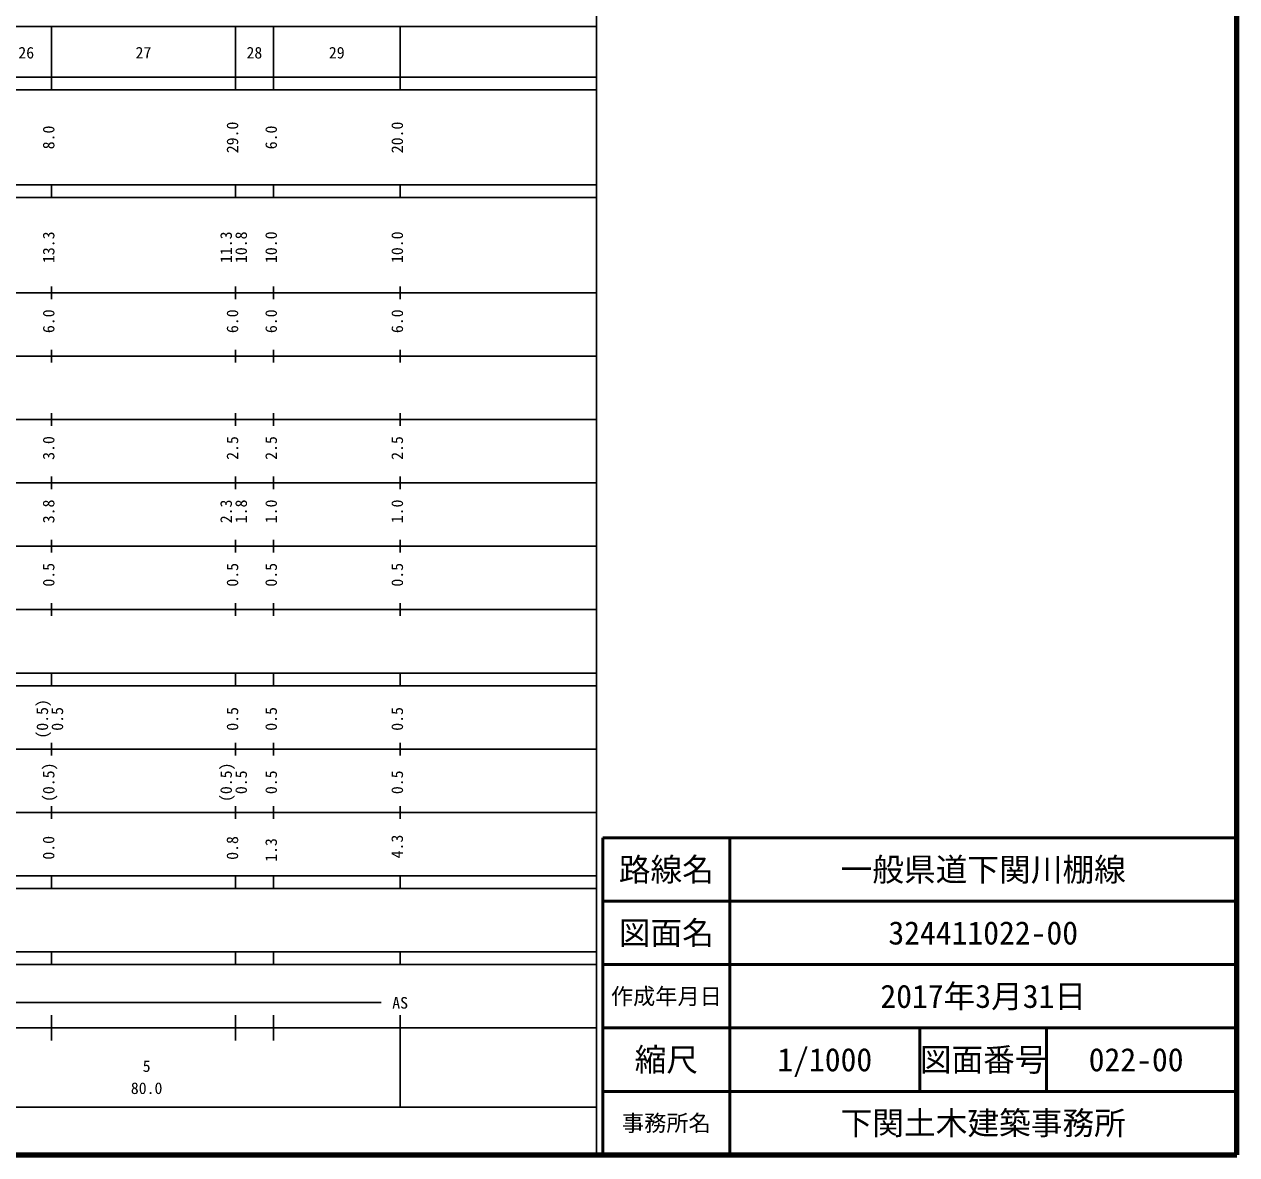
# Model space of a CAD drawing. Units: millimetres on the paper, enlarged 1000 times. Extents: x 40000 to 680000, y 20000 to 380000.
# Drawn here: x 488691 to 680000, y 20000 to 198357 of the extents above; entities that cross this region are included whole.
import ezdxf
from ezdxf.enums import TextEntityAlignment as Align

# ---------------------------------------------------------------- set-up
doc = ezdxf.new("R2010")
doc.units = ezdxf.units.MM
doc.header["$LTSCALE"] = 1000
for name, color, linetype, lineweight in [('M-TTL', 2, 'Continuous', 140), ('M-TTL-BAND', 7, 'Continuous', 25), ('M-TTL-FRAM', 2, 'Continuous', 50), ('M-TTL-LINE', 7, 'Continuous', 50)]:
    doc.layers.add(name, color=color, linetype=linetype, lineweight=lineweight)
doc.layers.add('M-TTL-TXT', color=7, linetype='Continuous')
doc.styles.add('ＭＳ ゴシック', font='')
doc.styles.get('ＭＳ ゴシック').set_extended_font_data('MS Gothic')

msp = doc.modelspace()

# ---------------------------------------------------------------- linework, layer by layer
at = {"layer": 'M-TTL'}
for p, q in [((680000, 20000), (680000, 380000)), ((40000, 20000), (680000, 20000))]:
    msp.add_line(p, q, dxfattribs=at)
at = {"layer": 'M-TTL-BAND'}
for p, q in [((579000, 20000), (579000, 370000)), ((68000, 198000), (579000, 198000)), ((493000, 188000), (493000, 198000)), ((522000, 188000), (522000, 198000)), ((528000, 188000), (528000, 198000)), ((548000, 188000), (548000, 198000)), ((40000, 190000), (579000, 190000)), ((40000, 188000), (579000, 188000)), ((40000, 173000), (579000, 173000)), ((493000, 171000), (493000, 173000)), ((522000, 171000), (522000, 173000)), ((528000, 171000), (528000, 173000)), ((548000, 171000), (548000, 173000)), ((40000, 171000), (579000, 171000)), ((493000, 155000), (493000, 157000)), ((522000, 155000), (522000, 157000)), ((528000, 155000), (528000, 157000)), ((548000, 155000), (548000, 157000)), ((40000, 156000), (579000, 156000)), ((46000, 146000), (579000, 146000)), ((493000, 145000), (493000, 147000)), ((522000, 145000), (522000, 147000)), ((528000, 145000), (528000, 147000)), ((548000, 145000), (548000, 147000)), ((52000, 136000), (579000, 136000)), ((493000, 135000), (493000, 137000)), ((522000, 135000), (522000, 137000)), ((528000, 135000), (528000, 137000)), ((548000, 135000), (548000, 137000)), ((493000, 125000), (493000, 127000)), ((522000, 125000), (522000, 127000)), ((528000, 125000), (528000, 127000)), ((548000, 125000), (548000, 127000)), ((46000, 126000), (579000, 126000)), ((493000, 115000), (493000, 117000)), ((522000, 115000), (522000, 117000)), ((528000, 115000), (528000, 117000)), ((548000, 115000), (548000, 117000)), ((52000, 116000), (579000, 116000)), ((46000, 106000), (579000, 106000)), ((493000, 105000), (493000, 107000)), ((522000, 105000), (522000, 107000)), ((528000, 105000), (528000, 107000)), ((548000, 105000), (548000, 107000)), ((40000, 96000), (579000, 96000)), ((493000, 94000), (493000, 96000)), ((522000, 94000), (522000, 96000)), ((528000, 94000), (528000, 96000)), ((548000, 94000), (548000, 96000)), ((40000, 94000), (579000, 94000)), ((493000, 83000), (493000, 85000)), ((522000, 83000), (522000, 85000)), ((528000, 83000), (528000, 85000)), ((548000, 83000), (548000, 85000)), ((49000, 84000), (579000, 84000)), ((493000, 73000), (493000, 75000)), ((522000, 73000), (522000, 75000)), ((528000, 73000), (528000, 75000)), ((548000, 73000), (548000, 75000)), ((40000, 74000), (579000, 74000)), ((40000, 64000), (579000, 64000)), ((493000, 62000), (493000, 64000)), ((522000, 62000), (522000, 64000)), ((528000, 62000), (528000, 64000)), ((548000, 62000), (548000, 64000)), ((40000, 62000), (579000, 62000)), ((40000, 52000), (579000, 52000)), ((493000, 50000), (493000, 52000)), ((522000, 50000), (522000, 52000)), ((528000, 50000), (528000, 52000)), ((548000, 50000), (548000, 52000)), ((40000, 50000), (579000, 50000)), ((71000, 44000), (545000, 44000)), ((493000, 38000), (493000, 42000)), ((522000, 38000), (522000, 42000)), ((528000, 38000), (528000, 42000)), ((548000, 27500), (548000, 42000)), ((40000, 40000), (579000, 40000)), ((68000, 27500), (579000, 27500))]:
    msp.add_line(p, q, dxfattribs=at)
at = {"layer": 'M-TTL-FRAM'}
for p, q in [((680000, 70000), (580000, 70000)), ((580000, 70000), (580000, 20000))]:
    msp.add_line(p, q, dxfattribs=at)
at = {"layer": 'M-TTL-LINE'}
for p, q in [((600000, 70000), (600000, 20000)), ((680000, 60000), (580000, 60000)), ((680000, 50000), (580000, 50000)), ((680000, 40000), (580000, 40000)), ((630000, 40000), (630000, 30000)), ((650000, 40000), (650000, 30000)), ((680000, 30000), (580000, 30000))]:
    msp.add_line(p, q, dxfattribs=at)

# ---------------------------------------------------------------- texts
at = {"layer": 'M-TTL-BAND', "style": 'ＭＳ ゴシック'}
for s, p in [('26', (489000, 192405)), ('27', (507500, 192405)), ('28', (525000, 192405)), ('29', (538000, 192405)), ('AS', (548000, 42500)), ('5', (508000, 32523)), ('80.0', (508000, 29033))]:
    msp.add_text(s, height=1833, dxfattribs=at).set_placement(p, align=Align.BOTTOM_CENTER)
for s, p in [('8.0', (494000, 180500)), ('29.0', (523000, 180500)), ('6.0', (529105, 180500)), ('20.0', (549000, 180500)), ('13.3', (494000, 163174)), ('11.3', (522000, 163174)), ('10.8', (524370, 163174)), ('10.0', (529105, 163174)), ('10.0', (549000, 163174)), ('6.0', (494000, 151500)), ('6.0', (523000, 151500)), ('6.0', (529105, 151500)), ('6.0', (549000, 151500)), ('3.0', (494000, 131500)), ('2.5', (523000, 131500)), ('2.5', (529105, 131500)), ('2.5', (549000, 131500)), ('3.8', (494000, 121500)), ('2.3', (522000, 121500)), ('1.8', (524370, 121500)), ('1.0', (529105, 121500)), ('1.0', (549000, 121500)), ('0.5', (494000, 111500)), ('0.5', (523000, 111500)), ('0.5', (529105, 111500)), ('0.5', (549000, 111500)), ('(0.5)', (493000, 88764)), ('0.5', (495370, 88764)), ('0.5', (523000, 88764)), ('0.5', (529105, 88764)), ('0.5', (549000, 88764)), ('(0.5)', (494000, 78764)), ('(0.5)', (522000, 78764)), ('0.5', (524370, 78764)), ('0.5', (529105, 78764)), ('0.5', (549000, 78764)), ('0.0', (493987, 68426)), ('0.8', (522991, 68402)), ('1.3', (529105, 68080)), ('4.3', (548989, 68627))]:
    msp.add_text(s, height=1833, rotation=90, dxfattribs=at).set_placement(p, align=Align.BOTTOM_CENTER)
at = {"layer": 'M-TTL-TXT', "style": 'ＭＳ ゴシック'}
for s, height, p in [('路線名', 3666, (590000, 65000)), ('路線名', 3666, (590000, 65000)), ('一般県道下関川棚線', 3666, (640000, 65000)), ('図面名', 3666, (590000, 55000)), ('図面名', 3666, (590000, 55000)), ('324411022-00', 3666, (640000, 55000)), ('作成年月日', 2566, (590000, 45000)), ('作成年月日', 2566, (590000, 45000)), ('2017年3月31日', 3666, (640000, 45000)), ('縮尺', 3666, (590000, 35000)), ('縮尺', 3666, (590000, 35000)), ('1/1000', 3666, (615000, 35000)), ('図面番号', 3666, (640000, 35000)), ('図面番号', 3666, (640000, 35000)), ('022-00', 3666, (664125, 35000)), ('下関土木建築事務所', 3666, (640000, 25000)), ('事務所名', 2566, (590000, 25000)), ('事務所名', 2566, (590000, 25000))]:
    msp.add_text(s, height=height, dxfattribs=at).set_placement(p, align=Align.MIDDLE_CENTER)

doc.saveas('drawing.dxf')
